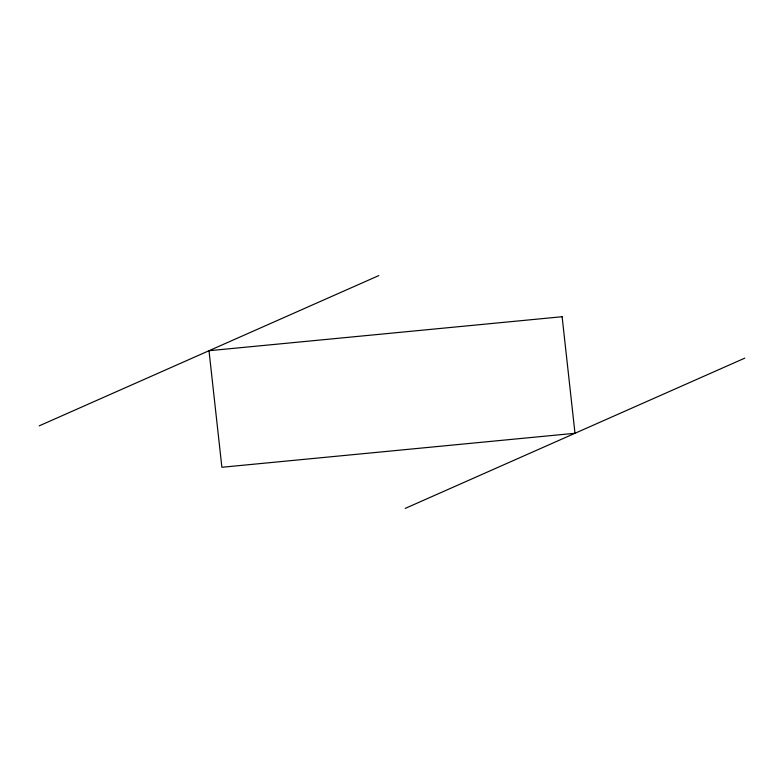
<?xml version="1.0" encoding="UTF-8"?>
<svg xmlns="http://www.w3.org/2000/svg" width="784" height="784" viewBox="0 0 784 784"><rect width="100%" height="100%" fill="white"/><g stroke="black" fill="none" stroke-linecap="round" stroke-linejoin="round"><path stroke-width="1.18" d="M39.2 425.859L378.799 275.586M405.201 508.414L744.8 358.141M562.118 316.726L209.005 350.722L221.882 467.274L574.995 433.278L562.118 316.726"/></g></svg>
